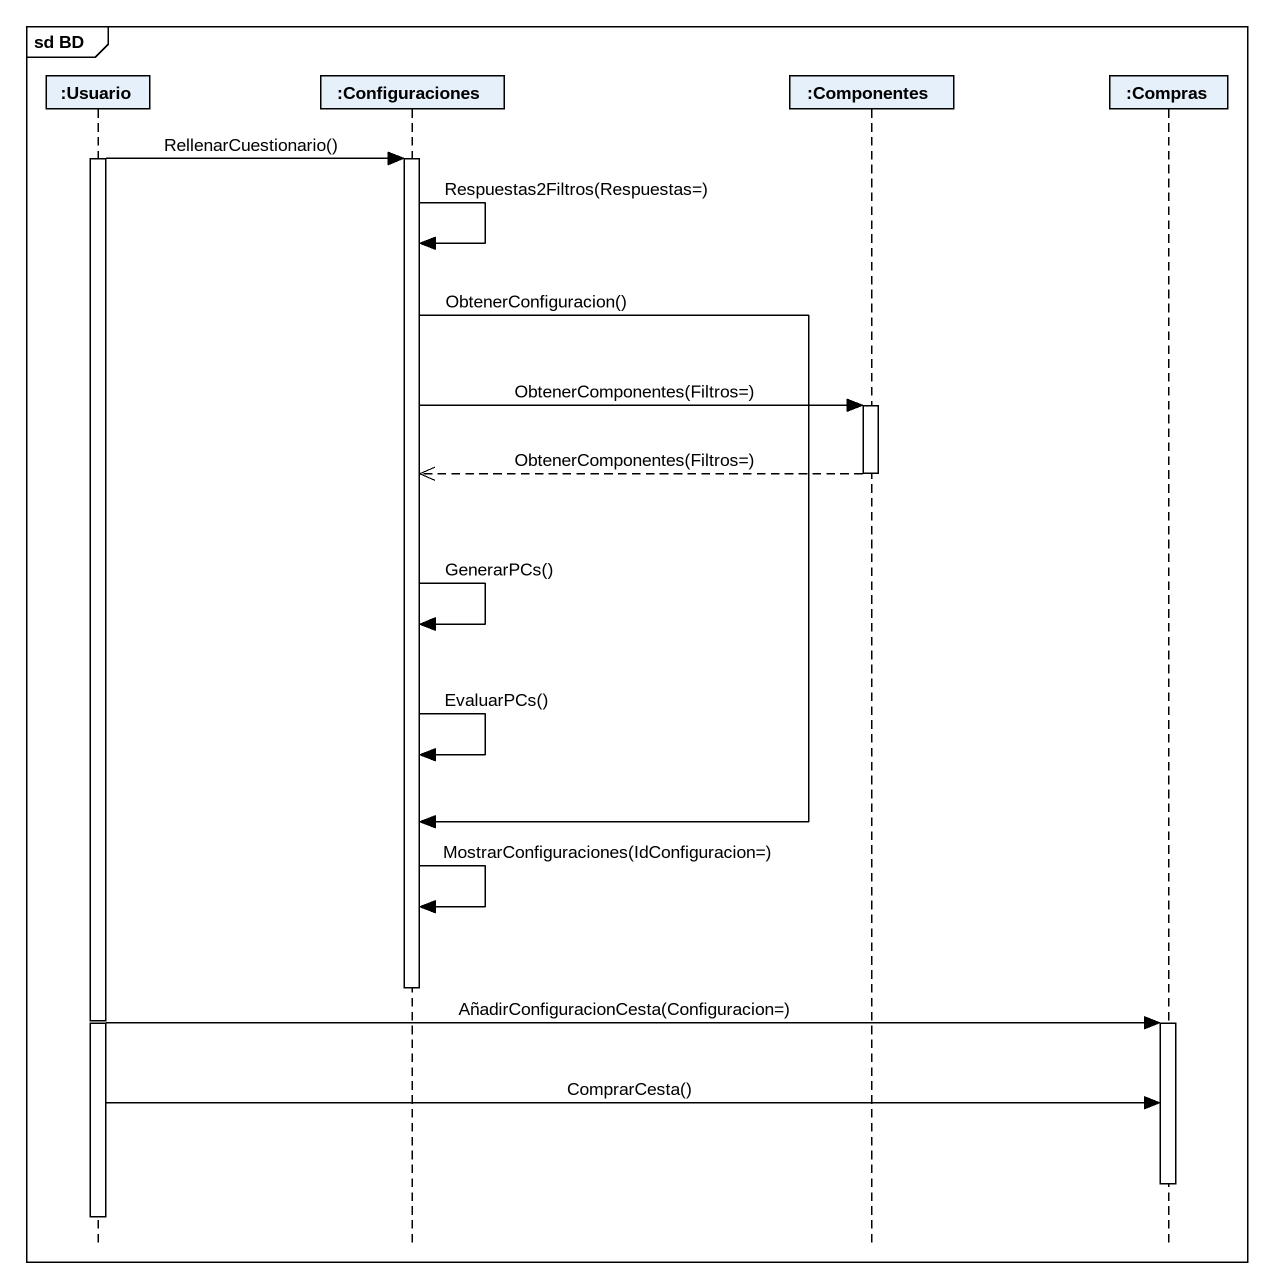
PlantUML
@startuml
mainframe sd BD
hide footbox
participant ":Usuario" as Usuario
participant ":Configuraciones" as Configuraciones
participant ":Componentes" as Componentes
participant ":Compras" as Compras

activate Usuario
Usuario -> Configuraciones : RellenarCuestionario()
activate Configuraciones
Configuraciones -> Configuraciones : Respuestas2Filtros(Respuestas=)
Configuraciones -> Componentes : ObtenerComponentes(Filtros=)
activate Componentes
Componentes -->> Configuraciones : ObtenerComponentes(Filtros=)
deactivate Componentes
Configuraciones -> Configuraciones : GenerarPCs()
Configuraciones -> Configuraciones : EvaluarPCs()
Configuraciones -> Configuraciones : ObtenerConfiguracion()
Configuraciones -> Configuraciones : MostrarConfiguraciones(IdConfiguracion=)
deactivate Configuraciones
Usuario -> Compras : AñadirConfiguracionCesta(Configuracion=)
activate Compras
Usuario -> Compras : ComprarCesta()
deactivate Compras
deactivate Usuario
@enduml
